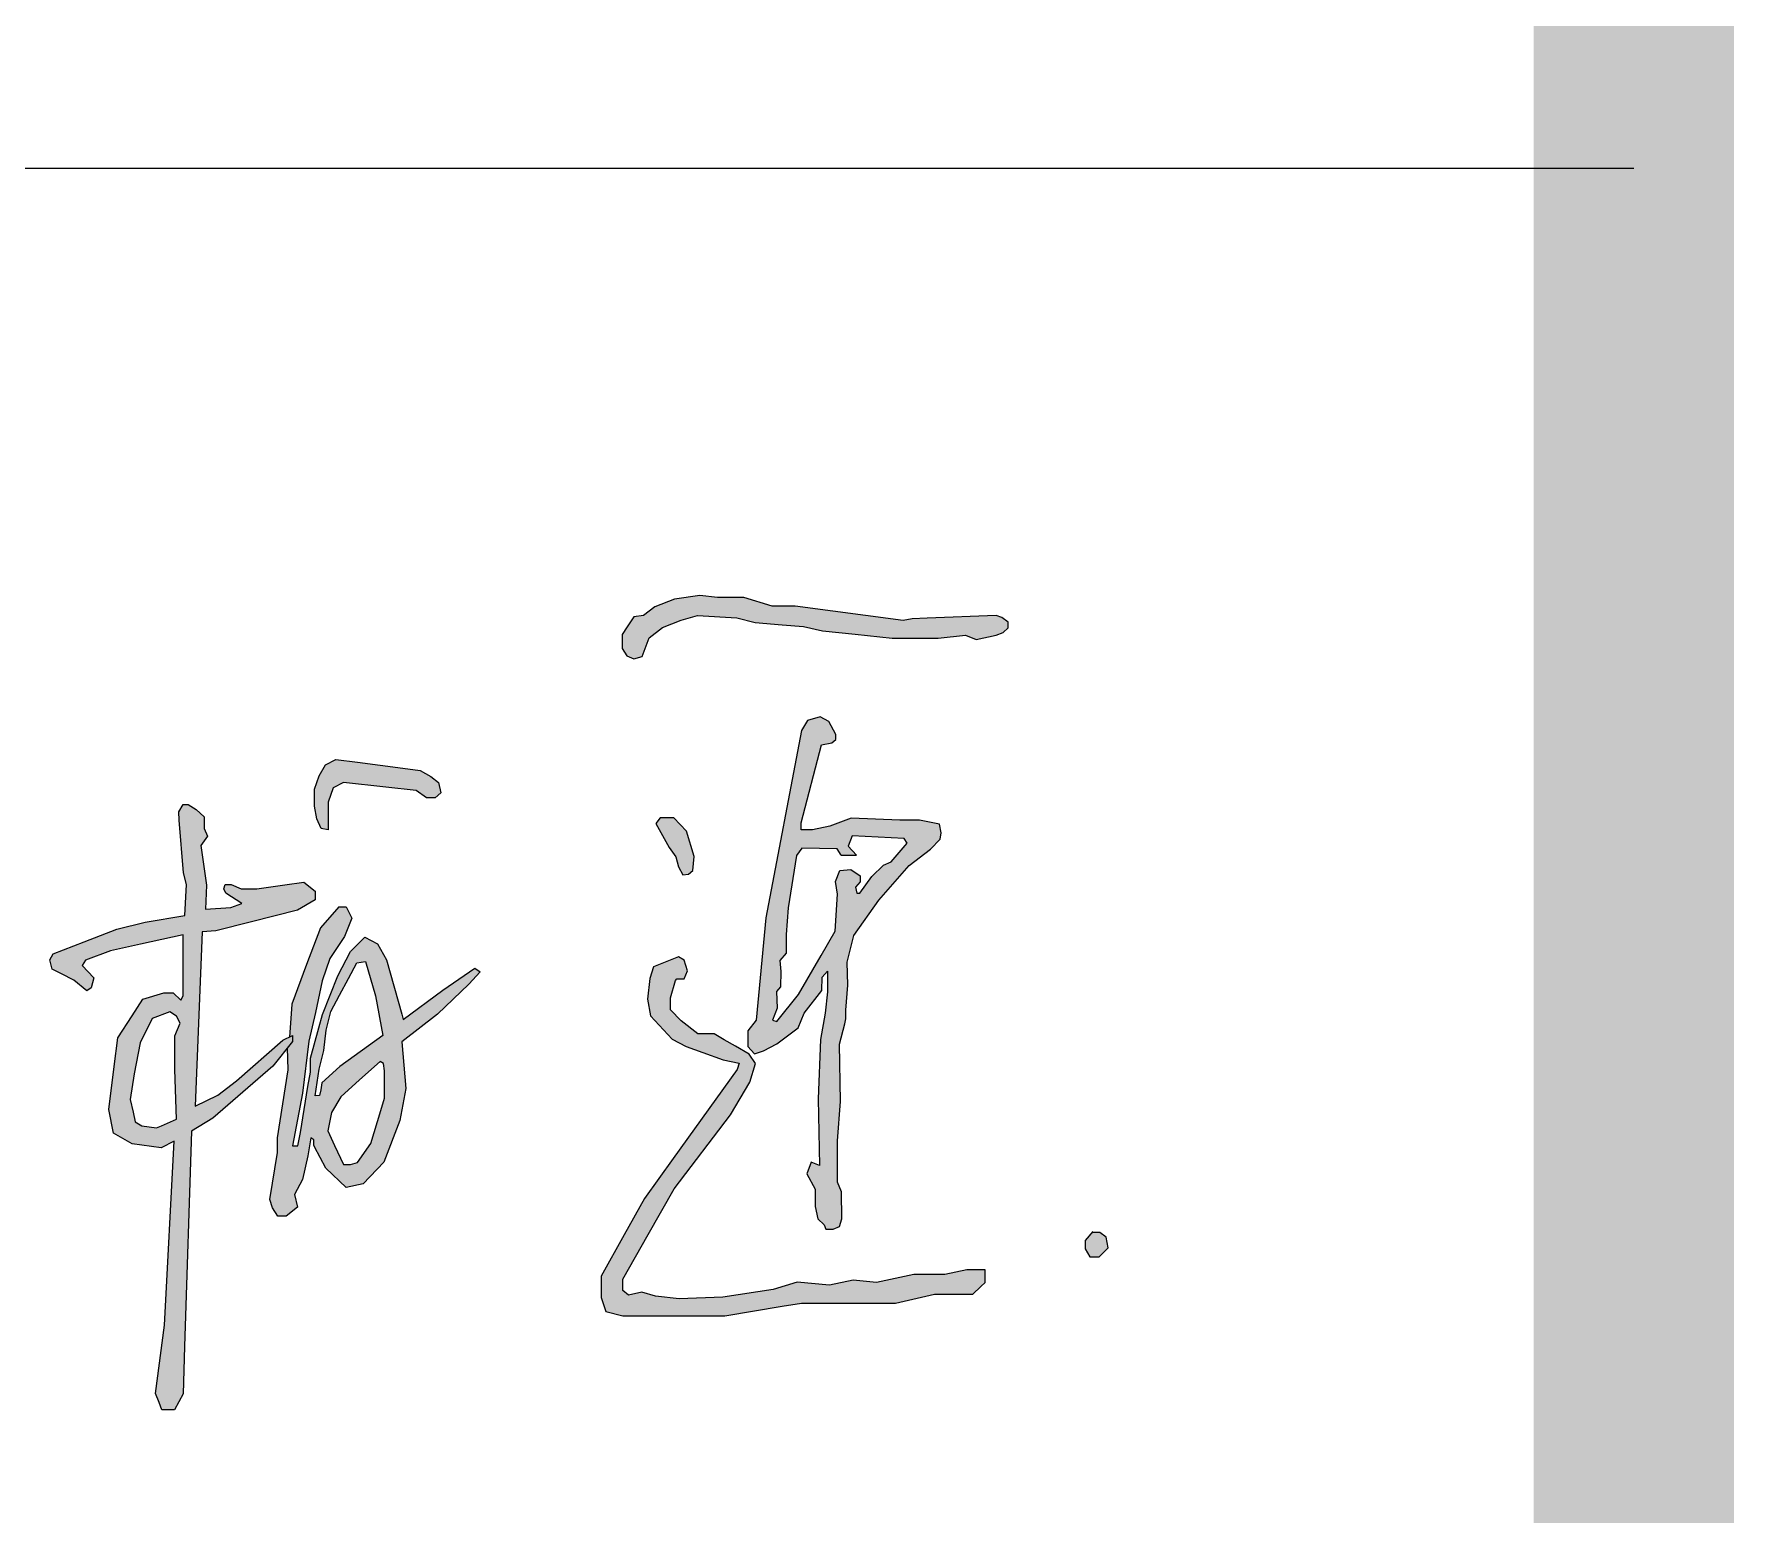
# Model space of a CAD drawing. Extents: x 33088 to 140010, y 13737 to 369010.
# Drawn here: x 119697 to 120968, y 170976 to 172083 of the extents above; entities that cross this region are included whole.
import ezdxf

# ---------------------------------------------------------------- set-up
doc = ezdxf.new("R2010")
doc.units = 0
doc.header["$LTSCALE"] = 1000
doc.header["$MEASUREMENT"] = 0
doc.layers.get('0').update_dxf_attribs({"linetype": 'CONTINUOUS'})
doc.layers.add('PUB_TITLE', color=4, linetype='CONTINUOUS')

msp = doc.modelspace()

# ---------------------------------------------------------------- hatches: boundary and pattern name
h = msp.add_hatch(color=256)
h.paths.add_polyline_path([(119821.5, 171476.3), (119826.5, 171483.4), (119824, 171489.2), (119824, 171497.9), (119818, 171503.2), (119812.1, 171507.1), (119808.2, 171507.1), (119805, 171501.5), (119805.4, 171495.4), (119808.5, 171455.8), (119810.7, 171447.2), (119809.5, 171424), (119779.8, 171419), (119758.6, 171413.7), (119734.3, 171404.2), (119711.2, 171395.3), (119708.6, 171390.8), (119710.4, 171383.9), (119717.3, 171380.3), (119726.5, 171375.6), (119736.2, 171367.6), (119739.6, 171369.9), (119741.5, 171377.3), (119732.7, 171386.5), (119735.3, 171390.7), (119754, 171397.7), (119776.4, 171402.6), (119808.3, 171409.6), (119808.3, 171363.8), (119806.7, 171360.8), (119800.8, 171366.2), (119793.8, 171366.2), (119778.2, 171361.4), (119770.2, 171349), (119759.5, 171332.4), (119756.8, 171311.1), (119752.6, 171278.8), (119756.2, 171261.2), (119770.2, 171253.1), (119791.8, 171250.3), (119801.5, 171255.1), (119794.3, 171117.5), (119787.7, 171066.4), (119790.3, 171059.7), (119792.4, 171054.2), (119801.8, 171054.2), (119808.2, 171066.3), (119809.3, 171101.6), (119814.6, 171262.7), (119830.5, 171272.5), (119875.3, 171311.2), (119890.2, 171329.8), (119890.2, 171334.2), (119882.8, 171330.7), (119848.2, 171300.4), (119834.3, 171289.6), (119817.3, 171281.4), (119822.5, 171411.7), (119832.7, 171412.5), (119859.5, 171419.3), (119893.8, 171428), (119907.1, 171435.8), (119907.1, 171442.2), (119898.5, 171449), (119884.4, 171447), (119863.4, 171444), (119851.7, 171444), (119844.3, 171447.1), (119839.7, 171447.1), (119838.8, 171444), (119840.3, 171440.7), (119852.3, 171433), (119844, 171430), (119825.1, 171428.8), (119825.8, 171446.6)])
h.paths.add_polyline_path([(119798.3, 171352), (119803.4, 171348.6), (119806.1, 171343.5), (119802.1, 171334.1), (119802.1, 171308.8), (119803.4, 171271.7), (119792.1, 171266.7), (119788.4, 171265.1), (119777.5, 171266.7), (119772.3, 171269.6), (119770.8, 171276.8), (119768.8, 171286.5), (119771.7, 171305.7), (119776.1, 171328.7), (119785.1, 171347)], flags=16)
h.paths.add_polyline_path([(119993.6, 171527.9), (119985.6, 171532.5), (119972.7, 171534.2), (119938.8, 171538.6), (119922.6, 171540.7), (119914.9, 171536.7), (119910, 171528.6), (119906.6, 171518.6), (119906.6, 171505.7), (119908.4, 171496.2), (119911.6, 171489), (119916.9, 171488.1), (119916.9, 171499.2), (119916.9, 171508.7), (119920.6, 171519.6), (119928.2, 171523.4), (119959.9, 171520), (119982.5, 171517.5), (119990.3, 171512.1), (119996.7, 171512.1), (120001, 171515.7), (119999.2, 171523.4)])
h.paths.add_polyline_path([(119912.3, 171375.2), (119918, 171391.9), (119929.1, 171408.4), (119934.5, 171422), (119930.3, 171430.5), (119924.8, 171430.5), (119911.1, 171414.8), (119900.7, 171387.4), (119889.5, 171357.7), (119887.9, 171333.1), (119890.2, 171334.2), (119890.2, 171329.8), (119886.4, 171325.1), (119886.8, 171308.6), (119878.9, 171257.7), (119878.9, 171246.8), (119873.2, 171211.5), (119875.1, 171205.4), (119879.1, 171199.2), (119885.4, 171199.2), (119893.8, 171205.8), (119891.6, 171215.4), (119897.6, 171226.6), (119901.6, 171244.3), (119903.9, 171257.6), (119906, 171256.2), (119906, 171252.3), (119906.6, 171251), (119915.1, 171234.9), (119930.2, 171220.5), (119942.9, 171223.4), (119958.5, 171239.5), (119970.3, 171270.7), (119974.9, 171294.5), (119972, 171329.4), (119998.6, 171350.3), (120021.9, 171372.6), (120030.6, 171381.9), (120026.5, 171384.6), (120002.5, 171368.2), (119972.9, 171346.1), (119971.8, 171350.2), (119960.5, 171390.9), (119953.8, 171402.7), (119944.1, 171407.8), (119933.5, 171397.1), (119924.1, 171378.9), (119912.5, 171349.9), (119909.8, 171340.1), (119903.5, 171317.2), (119903.5, 171306.9), (119901.6, 171296.2), (119896.1, 171261.7), (119894, 171251.7), (119890.2, 171251.7), (119897.5, 171291.2), (119902.4, 171329.9), (119907.2, 171351.5)])
h.paths.add_polyline_path([(119925.3, 171364.5), (119932, 171377), (119938.2, 171388.7), (119944.8, 171389.5), (119952.1, 171363.9), (119957.7, 171334.2), (119925.6, 171311.1), (119912.1, 171298.9), (119911.2, 171293.7), (119910.4, 171289.3), (119907.1, 171289), (119910.1, 171309.1), (119913.5, 171323.1), (119915.4, 171338.3), (119918.7, 171352.2)], flags=16)
h.paths.add_polyline_path([(119955.7, 171314.9), (119958.1, 171313.3), (119958.9, 171307.7), (119958.9, 171287.4), (119956.1, 171278.2), (119948.7, 171253.5), (119938.7, 171239.2), (119933.5, 171237.7), (119928.2, 171237.7), (119921.6, 171252), (119916.5, 171263), (119919.2, 171276.7), (119926.2, 171288.3), (119940.3, 171301)], flags=16)
h.paths.add_polyline_path([(120193, 171648.3), (120222.5, 171646.7), (120236.3, 171643.2), (120256.5, 171641.5), (120272.3, 171640.2), (120286.6, 171636.9), (120311, 171634.4), (120338.7, 171631.5), (120373.1, 171631.5), (120393.4, 171633.7), (120401.5, 171630.5), (120416.4, 171633.7), (120421.6, 171635.6), (120425.5, 171639.2), (120425.5, 171643.5), (120420.7, 171646.9), (120416.5, 171648.4), (120364.9, 171646.4), (120353.6, 171645.9), (120346.9, 171644.7), (120266, 171655.5), (120249, 171655.5), (120227.7, 171661.9), (120208, 171661.9), (120194.7, 171663.4), (120175.8, 171660.6), (120161.2, 171655), (120152.7, 171648.3), (120145.3, 171647.4), (120140.5, 171640), (120136.6, 171634.2), (120136.6, 171623.7), (120140.1, 171618.3), (120145.3, 171616), (120151.7, 171617.7), (120156.9, 171631.7), (120166.8, 171639.5), (120180.8, 171644.8)])
h.paths.add_polyline_path([(120184.8, 171487.2), (120175.3, 171497.1), (120165, 171497.1), (120162, 171492.9), (120171.9, 171474.8), (120176.9, 171468), (120178.9, 171460.3), (120182.2, 171454.5), (120186.3, 171454.9), (120189.5, 171457.7), (120190.6, 171468.1)])
h.paths.add_polyline_path([(120285.9, 171551.7), (120293.5, 171553.1), (120296.4, 171555.7), (120296.6, 171559.3), (120291.3, 171569), (120284.7, 171572.5), (120275.4, 171569.9), (120270.9, 171562.5), (120244.2, 171422.2), (120236.9, 171345.8), (120230.8, 171337.7), (120230.8, 171325.9), (120235.6, 171320.5), (120242.5, 171322.7), (120252.3, 171328.1), (120268.3, 171340), (120272.9, 171351), (120286, 171367.9), (120286.3, 171377.8), (120290.4, 171382.4), (120290.4, 171366.9), (120288.6, 171350.9), (120285, 171331.3), (120283.2, 171287), (120284.3, 171236.9), (120278.1, 171239.6), (120274.9, 171230.9), (120281.1, 171219.3), (120281.1, 171206.4), (120283, 171197), (120287.8, 171192.6), (120289, 171189.3), (120294.5, 171189.3), (120299.2, 171191.4), (120301, 171197.2), (120300.7, 171217.4), (120297.7, 171224.5), (120297.7, 171255.5), (120300.1, 171284.9), (120299.2, 171327.8), (120303.2, 171343.1), (120304.1, 171346.7), (120304.1, 171353.2), (120305.5, 171372), (120305, 171389.2), (120309.9, 171409.1), (120328.6, 171435.4), (120351.3, 171461.5), (120367.4, 171473.7), (120374.5, 171481), (120375.4, 171485.9), (120374.1, 171492.3), (120359.1, 171495.3), (120344.3, 171495.3), (120307.9, 171496.7), (120292.1, 171490.8), (120279.1, 171488.2), (120270.7, 171488.2), (120270.7, 171493.4)])
h.paths.add_polyline_path([(120271.1, 171474.3), (120297.6, 171473.9), (120300.4, 171469.1), (120303.4, 171469.1), (120311.9, 171469.1), (120305.8, 171475.8), (120308.7, 171483.5), (120347.7, 171481.5), (120350, 171478), (120337.8, 171464.1), (120332.2, 171461.6), (120323.5, 171453.1), (120314.4, 171440.6), (120312.2, 171440.6), (120311.3, 171445.3), (120314.7, 171449.3), (120314.7, 171453.8), (120307.8, 171458.5), (120299.5, 171457.7), (120296.3, 171449.4), (120297.7, 171440), (120295.9, 171412.2), (120285.5, 171394), (120268.6, 171364.8), (120252.3, 171344.8), (120249.1, 171345.7), (120252.7, 171354.7), (120252.2, 171367.1), (120255.2, 171370.7), (120255.5, 171382), (120254.6, 171390.4), (120259.3, 171395.9), (120259.3, 171409.7), (120260.8, 171429.7), (120267.2, 171468.8)], flags=16)
h.paths.add_polyline_path([(120180.9, 171345.1), (120172.8, 171353.4), (120172.8, 171362.5), (120176.5, 171375.3), (120177.7, 171376.7), (120183.1, 171376.7), (120185.5, 171382.7), (120183, 171390.7), (120178.9, 171393.2), (120160.2, 171385.7), (120157.4, 171377), (120155.7, 171361.5), (120157.8, 171348.9), (120174.2, 171331.6), (120184.6, 171326), (120197, 171321.5), (120212.3, 171316.1), (120224.1, 171313.6), (120222.8, 171308.7), (120174.9, 171242.2), (120153.3, 171212.3), (120138.1, 171185.1), (120120.9, 171154.2), (120120.9, 171138.4), (120124.4, 171127.8), (120137.3, 171124.6), (120159.8, 171124.6), (120188.3, 171124.6), (120213.4, 171124.6), (120256.5, 171131.8), (120270.9, 171134.1), (120301.2, 171134.1), (120341.1, 171134.1), (120370.2, 171140.7), (120399, 171140.7), (120405, 171146.5), (120408.2, 171149.5), (120408.2, 171158.9), (120394.5, 171158.9), (120378.1, 171155.5), (120354.9, 171155.5), (120326.9, 171149.4), (120309.5, 171151.2), (120291.8, 171147.6), (120267.5, 171149.7), (120249.6, 171144.2), (120211.9, 171138.6), (120179.4, 171137.4), (120161.7, 171139.4), (120151.5, 171142.2), (120141.4, 171140), (120137.1, 171143.5), (120137.1, 171152.1), (120156.1, 171185.3), (120175.6, 171219.6), (120217.7, 171274.8), (120232.1, 171299.3), (120236.4, 171313.2), (120231.8, 171320.4), (120221.4, 171326.3), (120213.1, 171331.1), (120205.4, 171335.5), (120193.3, 171335.5)])
h.paths.add_polyline_path([(120498.8, 171183.3), (120494, 171187), (120488.2, 171187), (120482.9, 171180.9), (120482.9, 171174.7), (120486.4, 171168.7), (120493.4, 171168.7), (120500.2, 171175.4)])
h = msp.add_hatch(color=250)
h.paths.add_polyline_path([(120266, 171655.5), (120249, 171655.5), (120227.7, 171661.9), (120208, 171661.9), (120194.7, 171663.4), (120175.8, 171660.6), (120161.2, 171655), (120152.7, 171648.3), (120145.3, 171647.4), (120140.5, 171640), (120136.6, 171634.2), (120136.6, 171623.7), (120140.1, 171618.3), (120145.3, 171616), (120151.7, 171617.7), (120156.9, 171631.7), (120166.8, 171639.5), (120180.8, 171644.8), (120193, 171648.3), (120222.5, 171646.7), (120236.3, 171643.2), (120256.5, 171641.5), (120272.3, 171640.2), (120286.6, 171636.9), (120311, 171634.4), (120338.7, 171631.5), (120373.1, 171631.5), (120393.4, 171633.7), (120401.5, 171630.5), (120416.4, 171633.7), (120421.6, 171635.6), (120425.5, 171639.2), (120425.5, 171643.5), (120420.7, 171646.9), (120416.5, 171648.4), (120364.9, 171646.4), (120353.6, 171645.9), (120346.9, 171644.7)])
h.paths.add_polyline_path([(120293.5, 171553.1), (120296.4, 171555.7), (120296.6, 171559.3), (120291.3, 171569), (120284.7, 171572.5), (120275.4, 171569.9), (120270.9, 171562.5), (120244.2, 171422.2), (120236.9, 171345.8), (120230.8, 171337.7), (120230.8, 171325.9), (120235.6, 171320.5), (120242.5, 171322.7), (120252.3, 171328.1), (120268.3, 171340), (120272.9, 171351), (120286, 171367.9), (120286.3, 171377.8), (120290.4, 171382.4), (120290.4, 171366.9), (120288.6, 171350.9), (120285, 171331.3), (120283.2, 171287), (120284.3, 171236.9), (120278.1, 171239.6), (120274.9, 171230.9), (120281.1, 171219.3), (120281.1, 171206.4), (120283, 171197), (120287.8, 171192.6), (120289, 171189.3), (120294.5, 171189.3), (120299.2, 171191.4), (120301, 171197.2), (120300.7, 171217.4), (120297.7, 171224.5), (120297.7, 171255.5), (120300.1, 171284.9), (120299.2, 171327.8), (120303.2, 171343.1), (120304.1, 171346.7), (120304.1, 171353.2), (120305.5, 171372), (120305, 171389.2), (120309.9, 171409.1), (120328.6, 171435.4), (120351.3, 171461.5), (120367.4, 171473.7), (120374.5, 171481), (120375.4, 171485.9), (120374.1, 171492.3), (120359.1, 171495.3), (120344.3, 171495.3), (120307.9, 171496.7), (120292.1, 171490.8), (120279.1, 171488.2), (120270.7, 171488.2), (120270.7, 171493.4), (120285.9, 171551.7)])
h.paths.add_polyline_path([(120308.7, 171483.5), (120347.7, 171481.5), (120350, 171478), (120337.8, 171464.1), (120332.2, 171461.6), (120323.5, 171453.1), (120314.4, 171440.6), (120312.2, 171440.6), (120311.3, 171445.3), (120314.7, 171449.3), (120314.7, 171453.8), (120307.8, 171458.5), (120299.5, 171457.7), (120296.3, 171449.4), (120297.7, 171440), (120295.9, 171412.2), (120285.5, 171394), (120268.6, 171364.8), (120252.3, 171344.8), (120249.1, 171345.7), (120252.7, 171354.7), (120252.2, 171367.1), (120255.2, 171370.7), (120255.5, 171382), (120254.6, 171390.4), (120259.3, 171395.9), (120259.3, 171409.7), (120260.8, 171429.7), (120267.2, 171468.8), (120271.1, 171474.3), (120297.6, 171473.9), (120300.4, 171469.1), (120303.4, 171469.1), (120311.9, 171469.1), (120305.8, 171475.8)], flags=16)
h.paths.add_polyline_path([(120176.5, 171375.3), (120177.7, 171376.7), (120183.1, 171376.7), (120185.5, 171382.7), (120183, 171390.7), (120178.9, 171393.2), (120160.2, 171385.7), (120157.4, 171377), (120155.7, 171361.5), (120157.8, 171348.9), (120174.2, 171331.6), (120184.6, 171326), (120197, 171321.5), (120212.3, 171316.1), (120224.1, 171313.6), (120222.8, 171308.7), (120174.9, 171242.2), (120153.3, 171212.3), (120138.1, 171185.1), (120120.9, 171154.2), (120120.9, 171138.4), (120124.4, 171127.8), (120137.3, 171124.6), (120159.8, 171124.6), (120188.3, 171124.6), (120213.4, 171124.6), (120256.5, 171131.8), (120270.9, 171134.1), (120301.2, 171134.1), (120341.1, 171134.1), (120370.2, 171140.7), (120399, 171140.7), (120405, 171146.5), (120408.2, 171149.5), (120408.2, 171158.9), (120394.5, 171158.9), (120378.1, 171155.5), (120354.9, 171155.5), (120326.9, 171149.4), (120309.5, 171151.2), (120291.8, 171147.6), (120267.5, 171149.7), (120249.6, 171144.2), (120211.9, 171138.6), (120179.4, 171137.4), (120161.7, 171139.4), (120151.5, 171142.2), (120141.4, 171140), (120137.1, 171143.5), (120137.1, 171152.1), (120156.1, 171185.3), (120175.6, 171219.6), (120217.7, 171274.8), (120232.1, 171299.3), (120236.4, 171313.2), (120231.8, 171320.4), (120221.4, 171326.3), (120213.1, 171331.1), (120205.4, 171335.5), (120193.3, 171335.5), (120180.9, 171345.1), (120172.8, 171353.4), (120172.8, 171362.5)])
h.paths.add_polyline_path([(120184.8, 171487.2), (120175.3, 171497.1), (120165, 171497.1), (120162, 171492.9), (120171.9, 171474.8), (120176.9, 171468), (120178.9, 171460.3), (120182.2, 171454.5), (120186.3, 171454.9), (120189.5, 171457.7), (120190.6, 171468.1)])
h = msp.add_hatch(color=256)
h.paths.add_polyline_path([(120180.8, 171644.8), (120193, 171648.3), (120222.5, 171646.7), (120236.3, 171643.2), (120256.5, 171641.5), (120272.3, 171640.2), (120286.6, 171636.9), (120311, 171634.4), (120338.7, 171631.5), (120373.1, 171631.5), (120393.4, 171633.7), (120401.5, 171630.5), (120416.4, 171633.7), (120421.6, 171635.6), (120425.5, 171639.2), (120425.5, 171643.5), (120420.7, 171646.9), (120416.5, 171648.4), (120364.9, 171646.4), (120353.6, 171645.9), (120346.9, 171644.7), (120266, 171655.5), (120249, 171655.5), (120227.7, 171661.9), (120208, 171661.9), (120194.7, 171663.4), (120175.8, 171660.6), (120161.2, 171655), (120152.7, 171648.3), (120145.3, 171647.4), (120140.5, 171640), (120136.6, 171634.2), (120136.6, 171623.7), (120140.1, 171618.3), (120145.3, 171616), (120151.7, 171617.7), (120156.9, 171631.7), (120166.8, 171639.5)])
h.paths.add_polyline_path([(120184.8, 171487.2), (120175.3, 171497.1), (120165, 171497.1), (120162, 171492.9), (120171.9, 171474.8), (120176.9, 171468), (120178.9, 171460.3), (120182.2, 171454.5), (120186.3, 171454.9), (120189.5, 171457.7), (120190.6, 171468.1)])
h.paths.add_polyline_path([(120285.9, 171551.7), (120293.5, 171553.1), (120296.4, 171555.7), (120296.6, 171559.3), (120291.3, 171569), (120284.7, 171572.5), (120275.4, 171569.9), (120270.9, 171562.5), (120244.2, 171422.2), (120236.9, 171345.8), (120230.8, 171337.7), (120230.8, 171325.9), (120235.6, 171320.5), (120242.5, 171322.7), (120252.3, 171328.1), (120268.3, 171340), (120272.9, 171351), (120286, 171367.9), (120286.3, 171377.8), (120290.4, 171382.4), (120290.4, 171366.9), (120288.6, 171350.9), (120285, 171331.3), (120283.2, 171287), (120284.3, 171236.9), (120278.1, 171239.6), (120274.9, 171230.9), (120281.1, 171219.3), (120281.1, 171206.4), (120283, 171197), (120287.8, 171192.6), (120289, 171189.3), (120294.5, 171189.3), (120299.2, 171191.4), (120301, 171197.2), (120300.7, 171217.4), (120297.7, 171224.5), (120297.7, 171255.5), (120300.1, 171284.9), (120299.2, 171327.8), (120303.2, 171343.1), (120304.1, 171346.7), (120304.1, 171353.2), (120305.5, 171372), (120305, 171389.2), (120309.9, 171409.1), (120328.6, 171435.4), (120351.3, 171461.5), (120367.4, 171473.7), (120374.5, 171481), (120375.4, 171485.9), (120374.1, 171492.3), (120359.1, 171495.3), (120344.3, 171495.3), (120307.9, 171496.7), (120292.1, 171490.8), (120279.1, 171488.2), (120270.7, 171488.2), (120270.7, 171493.4)])
h.paths.add_polyline_path([(120271.1, 171474.3), (120297.6, 171473.9), (120300.4, 171469.1), (120303.4, 171469.1), (120311.9, 171469.1), (120305.8, 171475.8), (120308.7, 171483.5), (120347.7, 171481.5), (120350, 171478), (120337.8, 171464.1), (120332.2, 171461.6), (120323.5, 171453.1), (120314.4, 171440.6), (120312.2, 171440.6), (120311.3, 171445.3), (120314.7, 171449.3), (120314.7, 171453.8), (120307.8, 171458.5), (120299.5, 171457.7), (120296.3, 171449.4), (120297.7, 171440), (120295.9, 171412.2), (120285.5, 171394), (120268.6, 171364.8), (120252.3, 171344.8), (120249.1, 171345.7), (120252.7, 171354.7), (120252.2, 171367.1), (120255.2, 171370.7), (120255.5, 171382), (120254.6, 171390.4), (120259.3, 171395.9), (120259.3, 171409.7), (120260.8, 171429.7), (120267.2, 171468.8)], flags=16)
h.paths.add_polyline_path([(120172.8, 171362.5), (120176.5, 171375.3), (120177.7, 171376.7), (120183.1, 171376.7), (120185.5, 171382.7), (120183, 171390.7), (120178.9, 171393.2), (120160.2, 171385.7), (120157.4, 171377), (120155.7, 171361.5), (120157.8, 171348.9), (120174.2, 171331.6), (120184.6, 171326), (120197, 171321.5), (120212.3, 171316.1), (120224.1, 171313.6), (120222.8, 171308.7), (120174.9, 171242.2), (120153.3, 171212.3), (120138.1, 171185.1), (120120.9, 171154.2), (120120.9, 171138.4), (120124.4, 171127.8), (120137.3, 171124.6), (120159.8, 171124.6), (120188.3, 171124.6), (120213.4, 171124.6), (120256.5, 171131.8), (120270.9, 171134.1), (120301.2, 171134.1), (120341.1, 171134.1), (120370.2, 171140.7), (120399, 171140.7), (120405, 171146.5), (120408.2, 171149.5), (120408.2, 171158.9), (120394.5, 171158.9), (120378.1, 171155.5), (120354.9, 171155.5), (120326.9, 171149.4), (120309.5, 171151.2), (120291.8, 171147.6), (120267.5, 171149.7), (120249.6, 171144.2), (120211.9, 171138.6), (120179.4, 171137.4), (120161.7, 171139.4), (120151.5, 171142.2), (120141.4, 171140), (120137.1, 171143.5), (120137.1, 171152.1), (120156.1, 171185.3), (120175.6, 171219.6), (120217.7, 171274.8), (120232.1, 171299.3), (120236.4, 171313.2), (120231.8, 171320.4), (120221.4, 171326.3), (120213.1, 171331.1), (120205.4, 171335.5), (120193.3, 171335.5), (120180.9, 171345.1), (120172.8, 171353.4)])
h = msp.add_hatch(color=256)
h.paths.add_polyline_path([(119906.6, 171505.7), (119908.4, 171496.2), (119911.6, 171489), (119916.9, 171488.1), (119916.9, 171499.2), (119916.9, 171508.7), (119920.6, 171519.6), (119928.2, 171523.4), (119959.9, 171520), (119982.5, 171517.5), (119990.3, 171512.1), (119996.7, 171512.1), (120001, 171515.7), (119999.2, 171523.4), (119993.6, 171527.9), (119985.6, 171532.5), (119972.7, 171534.2), (119938.8, 171538.6), (119922.6, 171540.7), (119914.9, 171536.7), (119910, 171528.6), (119906.6, 171518.6)])
h.paths.add_polyline_path([(119878.9, 171246.8), (119873.2, 171211.5), (119875.1, 171205.4), (119879.1, 171199.2), (119885.4, 171199.2), (119893.8, 171205.8), (119891.6, 171215.4), (119897.6, 171226.6), (119901.6, 171244.3), (119903.9, 171257.6), (119906, 171256.2), (119906, 171252.3), (119906.6, 171251), (119915.1, 171234.9), (119930.2, 171220.5), (119942.9, 171223.4), (119958.5, 171239.5), (119970.3, 171270.7), (119974.9, 171294.5), (119972, 171329.4), (119998.6, 171350.3), (120021.9, 171372.6), (120030.6, 171381.9), (120026.5, 171384.6), (120002.5, 171368.2), (119972.9, 171346.1), (119971.8, 171350.2), (119960.5, 171390.9), (119953.8, 171402.7), (119944.1, 171407.8), (119933.5, 171397.1), (119924.1, 171378.9), (119912.5, 171349.9), (119909.8, 171340.1), (119903.5, 171317.2), (119903.5, 171306.9), (119901.6, 171296.2), (119896.1, 171261.7), (119894, 171251.7), (119890.2, 171251.7), (119897.5, 171291.2), (119902.4, 171329.9), (119907.2, 171351.5), (119912.3, 171375.2), (119918, 171391.9), (119929.1, 171408.4), (119934.5, 171422), (119930.3, 171430.5), (119924.8, 171430.5), (119911.1, 171414.8), (119900.7, 171387.4), (119889.5, 171357.7), (119887.9, 171333.1), (119890.2, 171334.2), (119890.2, 171329.8), (119886.4, 171325.1), (119886.8, 171308.6), (119878.9, 171257.7)])
h.paths.add_polyline_path([(119907.1, 171289), (119910.1, 171309.1), (119913.5, 171323.1), (119915.4, 171338.3), (119918.7, 171352.2), (119925.3, 171364.5), (119932, 171377), (119938.2, 171388.7), (119944.8, 171389.5), (119952.1, 171363.9), (119957.7, 171334.2), (119925.6, 171311.1), (119912.1, 171298.9), (119911.2, 171293.7), (119910.4, 171289.3)], flags=16)
h.paths.add_polyline_path([(119916.5, 171263), (119919.2, 171276.7), (119926.2, 171288.3), (119940.3, 171301), (119957.7, 171316.7), (119958.9, 171307.7), (119958.9, 171287.4), (119956.1, 171278.2), (119948.7, 171253.5), (119937.7, 171237.7), (119928.2, 171237.7), (119921.6, 171252)], flags=16)
for color, points in [(250, [(119993.6, 171527.9), (119985.6, 171532.5), (119972.7, 171534.2), (119938.8, 171538.6), (119922.6, 171540.7), (119914.9, 171536.7), (119910, 171528.6), (119906.6, 171518.6), (119906.6, 171505.7), (119908.4, 171496.2), (119911.6, 171489), (119916.9, 171488.1), (119916.9, 171499.2), (119916.9, 171508.7), (119920.6, 171519.6), (119928.2, 171523.4), (119959.9, 171520), (119982.5, 171517.5), (119990.3, 171512.1), (119996.7, 171512.1), (120001, 171515.7), (119999.2, 171523.4)]), (256, [(119906.6, 171505.7), (119908.4, 171496.2), (119911.6, 171489), (119916.9, 171488.1), (119916.9, 171499.2), (119916.9, 171508.7), (119920.6, 171519.6), (119928.2, 171523.4), (119959.9, 171520), (119982.5, 171517.5), (119990.3, 171512.1), (119996.7, 171512.1), (120001, 171515.7), (119999.2, 171523.4), (119993.6, 171527.9), (119985.6, 171532.5), (119972.7, 171534.2), (119938.8, 171538.6), (119922.6, 171540.7), (119914.9, 171536.7), (119910, 171528.6), (119906.6, 171518.6)]), (250, [(120498.8, 171183.3), (120494, 171187), (120488.2, 171187), (120482.9, 171180.9), (120482.9, 171174.7), (120486.4, 171168.7), (120493.4, 171168.7), (120500.2, 171175.4)]), (256, [(120494, 171187), (120488.2, 171187), (120482.9, 171180.9), (120482.9, 171174.7), (120486.4, 171168.7), (120493.4, 171168.7), (120500.2, 171175.4), (120498.8, 171183.3)])]:
    msp.add_hatch(color=color).paths.add_polyline_path(points)
h = msp.add_hatch(color=250)
h.paths.add_polyline_path([(119821.5, 171476.3), (119826.5, 171483.4), (119824, 171489.2), (119824, 171497.9), (119818, 171503.2), (119812.1, 171507.1), (119808.2, 171507.1), (119805, 171501.5), (119805.4, 171495.4), (119808.5, 171455.8), (119810.7, 171447.2), (119809.5, 171424), (119779.8, 171419), (119758.6, 171413.7), (119734.3, 171404.2), (119711.2, 171395.3), (119708.6, 171390.8), (119710.4, 171383.9), (119717.3, 171380.3), (119726.5, 171375.6), (119736.2, 171367.6), (119739.6, 171369.9), (119741.5, 171377.3), (119732.7, 171386.5), (119735.3, 171390.7), (119754, 171397.7), (119776.4, 171402.6), (119808.3, 171409.6), (119808.3, 171363.8), (119806.7, 171360.8), (119800.8, 171366.2), (119793.8, 171366.2), (119778.2, 171361.4), (119770.2, 171349), (119759.5, 171332.4), (119756.8, 171311.1), (119752.6, 171278.8), (119756.2, 171261.2), (119770.2, 171253.1), (119791.8, 171250.3), (119801.5, 171255.1), (119794.3, 171117.5), (119787.7, 171066.4), (119790.3, 171059.7), (119792.4, 171054.2), (119801.8, 171054.2), (119808.2, 171066.3), (119809.3, 171101.6), (119814.6, 171262.7), (119830.5, 171272.5), (119875.3, 171311.2), (119890.2, 171329.8), (119890.2, 171334.2), (119882.8, 171330.7), (119848.2, 171300.4), (119834.3, 171289.6), (119817.3, 171281.4), (119822.5, 171411.7), (119832.7, 171412.5), (119859.5, 171419.3), (119893.8, 171428), (119907.1, 171435.8), (119907.1, 171442.2), (119898.5, 171449), (119884.4, 171447), (119863.4, 171444), (119851.7, 171444), (119844.3, 171447.1), (119839.7, 171447.1), (119838.8, 171444), (119840.3, 171440.7), (119852.3, 171433), (119844, 171430), (119825.1, 171428.8), (119825.8, 171446.6)])
h.paths.add_polyline_path([(119798.3, 171352), (119803.4, 171348.6), (119806.1, 171343.5), (119802.1, 171334.1), (119802.1, 171308.8), (119803.4, 171271.7), (119792.1, 171266.7), (119788.4, 171265.1), (119777.5, 171266.7), (119772.3, 171269.6), (119770.8, 171276.8), (119768.8, 171286.5), (119771.7, 171305.7), (119776.1, 171328.7), (119785.1, 171347)], flags=16)
h = msp.add_hatch(color=250)
h.paths.add_polyline_path([(119912.3, 171375.2), (119918, 171391.9), (119929.1, 171408.4), (119934.5, 171422), (119930.3, 171430.5), (119924.8, 171430.5), (119911.1, 171414.8), (119900.7, 171387.4), (119889.5, 171357.7), (119887.9, 171333.1), (119890.2, 171334.2), (119890.2, 171329.8), (119886.4, 171325.1), (119886.8, 171308.6), (119878.9, 171257.7), (119878.9, 171246.8), (119873.2, 171211.5), (119875.1, 171205.4), (119879.1, 171199.2), (119885.4, 171199.2), (119893.8, 171205.8), (119891.6, 171215.4), (119897.6, 171226.6), (119901.6, 171244.3), (119903.9, 171257.6), (119906, 171256.2), (119906, 171252.3), (119906.6, 171251), (119915.1, 171234.9), (119930.2, 171220.5), (119942.9, 171223.4), (119958.5, 171239.5), (119970.3, 171270.7), (119974.9, 171294.5), (119972, 171329.4), (119998.6, 171350.3), (120021.9, 171372.6), (120030.6, 171381.9), (120026.5, 171384.6), (120002.5, 171368.2), (119972.9, 171346.1), (119971.8, 171350.2), (119960.5, 171390.9), (119953.8, 171402.7), (119944.1, 171407.8), (119933.5, 171397.1), (119924.1, 171378.9), (119912.5, 171349.9), (119909.8, 171340.1), (119903.5, 171317.2), (119903.5, 171306.9), (119901.6, 171296.2), (119896.1, 171261.7), (119894, 171251.7), (119890.2, 171251.7), (119897.5, 171291.2), (119902.4, 171329.9), (119907.2, 171351.5)])
h.paths.add_polyline_path([(119925.3, 171364.5), (119932, 171377), (119938.2, 171388.7), (119944.8, 171389.5), (119952.1, 171363.9), (119957.7, 171334.2), (119925.6, 171311.1), (119912.1, 171298.9), (119911.2, 171293.7), (119910.4, 171289.3), (119907.1, 171289), (119910.1, 171309.1), (119913.5, 171323.1), (119915.4, 171338.3), (119918.7, 171352.2)], flags=16)
h.paths.add_polyline_path([(119955.7, 171314.9), (119958.1, 171313.3), (119958.9, 171307.7), (119958.9, 171287.4), (119956.1, 171278.2), (119948.7, 171253.5), (119938.7, 171239.2), (119933.5, 171237.7), (119928.2, 171237.7), (119921.6, 171252), (119916.5, 171263), (119919.2, 171276.7), (119926.2, 171288.3), (119940.3, 171301)], flags=16)

# ---------------------------------------------------------------- linework, layer by layer
for p, q in [((120161.2, 171655), (120152.7, 171648.3)), ((120175.8, 171660.6), (120161.2, 171655)), ((120194.7, 171663.4), (120175.8, 171660.6)), ((120208, 171661.9), (120194.7, 171663.4)), ((120227.7, 171661.9), (120208, 171661.9)), ((120249, 171655.5), (120227.7, 171661.9)), ((120266, 171655.5), (120249, 171655.5)), ((120346.9, 171644.7), (120266, 171655.5)), ((120145.3, 171647.4), (120140.5, 171640)), ((120152.7, 171648.3), (120145.3, 171647.4)), ((120166.8, 171639.5), (120180.8, 171644.8)), ((120180.8, 171644.8), (120193, 171648.3)), ((120193, 171648.3), (120222.5, 171646.7)), ((120222.5, 171646.7), (120236.3, 171643.2)), ((120236.3, 171643.2), (120256.5, 171641.5)), ((120353.6, 171645.9), (120346.9, 171644.7)), ((120364.9, 171646.4), (120353.6, 171645.9)), ((120416.5, 171648.4), (120364.9, 171646.4)), ((120420.7, 171646.9), (120416.5, 171648.4)), ((120425.5, 171643.5), (120420.7, 171646.9)), ((120425.5, 171639.2), (120425.5, 171643.5)), ((120140.5, 171640), (120136.6, 171634.2)), ((120136.6, 171634.2), (120136.6, 171623.7)), ((120151.7, 171617.7), (120156.9, 171631.7)), ((120156.9, 171631.7), (120166.8, 171639.5)), ((120256.5, 171641.5), (120272.3, 171640.2)), ((120272.3, 171640.2), (120286.6, 171636.9)), ((120286.6, 171636.9), (120311, 171634.4)), ((120311, 171634.4), (120338.7, 171631.5)), ((120338.7, 171631.5), (120373.1, 171631.5)), ((120373.1, 171631.5), (120393.4, 171633.7)), ((120393.4, 171633.7), (120401.5, 171630.5)), ((120401.5, 171630.5), (120416.4, 171633.7)), ((120416.4, 171633.7), (120421.6, 171635.6)), ((120421.6, 171635.6), (120425.5, 171639.2)), ((120136.6, 171623.7), (120140.1, 171618.3)), ((120140.1, 171618.3), (120145.3, 171616)), ((120145.3, 171616), (120151.7, 171617.7)), ((120275.4, 171569.9), (120270.9, 171562.5)), ((120284.7, 171572.5), (120275.4, 171569.9)), ((120291.3, 171569), (120284.7, 171572.5)), ((120296.6, 171559.3), (120291.3, 171569)), ((120270.9, 171562.5), (120244.2, 171422.2)), ((120293.5, 171553.1), (120296.4, 171555.7)), ((120296.4, 171555.7), (120296.6, 171559.3)), ((119914.9, 171536.7), (119922.6, 171540.7)), ((119922.6, 171540.7), (119938.8, 171538.6)), ((120270.7, 171493.4), (120285.9, 171551.7)), ((120285.9, 171551.7), (120293.5, 171553.1)), ((119906.6, 171518.6), (119910, 171528.6)), ((119910, 171528.6), (119914.9, 171536.7)), ((119938.8, 171538.6), (119972.7, 171534.2)), ((119972.7, 171534.2), (119985.6, 171532.5)), ((119985.6, 171532.5), (119993.6, 171527.9)), ((119993.6, 171527.9), (119999.2, 171523.4)), ((119906.6, 171505.7), (119906.6, 171518.6)), ((119920.6, 171519.6), (119916.9, 171508.7)), ((119928.2, 171523.4), (119920.6, 171519.6)), ((119959.9, 171520), (119928.2, 171523.4)), ((119982.5, 171517.5), (119959.9, 171520)), ((119990.3, 171512.1), (119982.5, 171517.5)), ((120001, 171515.7), (119996.7, 171512.1)), ((119999.2, 171523.4), (120001, 171515.7)), ((119805, 171501.5), (119808.2, 171507.1)), ((119808.2, 171507.1), (119812.1, 171507.1)), ((119812.1, 171507.1), (119818, 171503.2)), ((119818, 171503.2), (119824, 171497.9)), ((119908.4, 171496.2), (119906.6, 171505.7)), ((119916.9, 171508.7), (119916.9, 171499.2)), ((119996.7, 171512.1), (119990.3, 171512.1)), ((119805.4, 171495.4), (119805, 171501.5)), ((119808.5, 171455.8), (119805.4, 171495.4)), ((119824, 171497.9), (119824, 171489.2)), ((119911.6, 171489), (119908.4, 171496.2)), ((119916.9, 171499.2), (119916.9, 171488.1)), ((120165, 171497.1), (120162, 171492.9)), ((120162, 171492.9), (120171.9, 171474.8)), ((120175.3, 171497.1), (120165, 171497.1)), ((120184.8, 171487.2), (120175.3, 171497.1)), ((120270.7, 171488.2), (120270.7, 171493.4)), ((120292.1, 171490.8), (120279.1, 171488.2)), ((120307.9, 171496.7), (120292.1, 171490.8)), ((120344.3, 171495.3), (120307.9, 171496.7)), ((120359.1, 171495.3), (120344.3, 171495.3)), ((120374.1, 171492.3), (120359.1, 171495.3)), ((120375.4, 171485.9), (120374.1, 171492.3)), ((119826.5, 171483.4), (119821.5, 171476.3)), ((119824, 171489.2), (119826.5, 171483.4)), ((119916.9, 171488.1), (119911.6, 171489)), ((120190.6, 171468.1), (120184.8, 171487.2)), ((120279.1, 171488.2), (120270.7, 171488.2)), ((120308.7, 171483.5), (120305.8, 171475.8)), ((120347.7, 171481.5), (120308.7, 171483.5)), ((120337.8, 171464.1), (120350, 171478)), ((120350, 171478), (120347.7, 171481.5)), ((120367.4, 171473.7), (120374.5, 171481)), ((120374.5, 171481), (120375.4, 171485.9)), ((119821.5, 171476.3), (119825.8, 171446.6)), ((120171.9, 171474.8), (120176.9, 171468)), ((120176.9, 171468), (120178.9, 171460.3)), ((120189.5, 171457.7), (120190.6, 171468.1)), ((120267.2, 171468.8), (120260.8, 171429.7)), ((120271.1, 171474.3), (120267.2, 171468.8)), ((120297.6, 171473.9), (120271.1, 171474.3)), ((120300.4, 171469.1), (120297.6, 171473.9)), ((120300.4, 171469.1), (120303.4, 171469.1)), ((120303.4, 171469.1), (120311.9, 171469.1)), ((120311.9, 171469.1), (120305.8, 171475.8)), ((120332.2, 171461.6), (120337.8, 171464.1)), ((120351.3, 171461.5), (120367.4, 171473.7)), ((119810.7, 171447.2), (119808.5, 171455.8)), ((120178.9, 171460.3), (120182.2, 171454.5)), ((120182.2, 171454.5), (120186.3, 171454.9)), ((120186.3, 171454.9), (120189.5, 171457.7)), ((120296.3, 171449.4), (120299.5, 171457.7)), ((120299.5, 171457.7), (120307.8, 171458.5)), ((120307.8, 171458.5), (120314.7, 171453.8)), ((120314.4, 171440.6), (120323.5, 171453.1)), ((120314.7, 171453.8), (120314.7, 171449.3)), ((120323.5, 171453.1), (120332.2, 171461.6)), ((120328.6, 171435.4), (120351.3, 171461.5)), ((119809.5, 171424), (119810.7, 171447.2)), ((119825.8, 171446.6), (119825.1, 171428.8)), ((119838.8, 171444), (119839.7, 171447.1)), ((119840.3, 171440.7), (119838.8, 171444)), ((119839.7, 171447.1), (119844.3, 171447.1)), ((119852.3, 171433), (119840.3, 171440.7)), ((119844.3, 171447.1), (119851.7, 171444)), ((119851.7, 171444), (119863.4, 171444)), ((119863.4, 171444), (119884.4, 171447)), ((119884.4, 171447), (119898.5, 171449)), ((119898.5, 171449), (119907.1, 171442.2)), ((119907.1, 171442.2), (119907.1, 171435.8)), ((120295.9, 171412.2), (120297.7, 171440)), ((120297.7, 171440), (120296.3, 171449.4)), ((120314.7, 171449.3), (120311.3, 171445.3)), ((120311.3, 171445.3), (120312.2, 171440.6)), ((120312.2, 171440.6), (120314.4, 171440.6)), ((119825.1, 171428.8), (119844, 171430)), ((119844, 171430), (119852.3, 171433)), ((119893.8, 171428), (119859.5, 171419.3)), ((119907.1, 171435.8), (119893.8, 171428)), ((119924.8, 171430.5), (119911.1, 171414.8)), ((119924.8, 171430.5), (119930.3, 171430.5)), ((119930.3, 171430.5), (119934.5, 171422)), ((120260.8, 171429.7), (120259.3, 171409.7)), ((120309.9, 171409.1), (120328.6, 171435.4)), ((119734.3, 171404.2), (119758.6, 171413.7)), ((119758.6, 171413.7), (119779.8, 171419)), ((119779.8, 171419), (119809.5, 171424)), ((119859.5, 171419.3), (119832.7, 171412.5)), ((119911.1, 171414.8), (119900.7, 171387.4)), ((119934.5, 171422), (119929.1, 171408.4)), ((120244.2, 171422.2), (120236.9, 171345.8)), ((119711.2, 171395.3), (119734.3, 171404.2)), ((119776.4, 171402.6), (119754, 171397.7)), ((119808.3, 171409.6), (119776.4, 171402.6)), ((119808.3, 171363.8), (119808.3, 171409.6)), ((119822.5, 171411.7), (119817.3, 171281.4)), ((119832.7, 171412.5), (119822.5, 171411.7)), ((119929.1, 171408.4), (119918, 171391.9)), ((119933.5, 171397.1), (119944.1, 171407.8)), ((119944.1, 171407.8), (119953.8, 171402.7)), ((119953.8, 171402.7), (119960.5, 171390.9)), ((120259.3, 171409.7), (120259.3, 171395.9)), ((120285.5, 171394), (120295.9, 171412.2)), ((120305, 171389.2), (120309.9, 171409.1)), ((119708.6, 171390.8), (119711.2, 171395.3)), ((119710.4, 171383.9), (119708.6, 171390.8)), ((119735.3, 171390.7), (119732.7, 171386.5)), ((119754, 171397.7), (119735.3, 171390.7)), ((119918, 171391.9), (119912.3, 171375.2)), ((119924.1, 171378.9), (119933.5, 171397.1)), ((119932, 171377), (119938.2, 171388.7)), ((119938.2, 171388.7), (119944.8, 171389.5)), ((119944.8, 171389.5), (119952.1, 171363.9)), ((119960.5, 171390.9), (119971.8, 171350.2)), ((120178.9, 171393.2), (120160.2, 171385.7)), ((120183, 171390.7), (120178.9, 171393.2)), ((120185.5, 171382.7), (120183, 171390.7)), ((120259.3, 171395.9), (120254.6, 171390.4)), ((120254.6, 171390.4), (120255.5, 171382)), ((120268.6, 171364.8), (120285.5, 171394)), ((120305.5, 171372), (120305, 171389.2)), ((119717.3, 171380.3), (119710.4, 171383.9)), ((119726.5, 171375.6), (119717.3, 171380.3)), ((119736.2, 171367.6), (119726.5, 171375.6)), ((119732.7, 171386.5), (119741.5, 171377.3)), ((119741.5, 171377.3), (119739.6, 171369.9)), ((119900.7, 171387.4), (119889.5, 171357.7)), ((119912.3, 171375.2), (119907.2, 171351.5)), ((119912.5, 171349.9), (119924.1, 171378.9)), ((119925.3, 171364.5), (119932, 171377)), ((120002.5, 171368.2), (120026.5, 171384.6)), ((120030.6, 171381.9), (120021.9, 171372.6)), ((120026.5, 171384.6), (120030.6, 171381.9)), ((120157.4, 171377), (120155.7, 171361.5)), ((120160.2, 171385.7), (120157.4, 171377)), ((120172.8, 171362.5), (120176.5, 171375.3)), ((120176.5, 171375.3), (120177.7, 171376.7)), ((120177.7, 171376.7), (120183.1, 171376.7)), ((120183.1, 171376.7), (120185.5, 171382.7)), ((120255.5, 171382), (120255.2, 171370.7)), ((120286, 171367.9), (120286.3, 171377.8)), ((120286.3, 171377.8), (120290.4, 171382.4)), ((120290.4, 171382.4), (120290.4, 171366.9)), ((119739.6, 171369.9), (119736.2, 171367.6)), ((119778.2, 171361.4), (119793.8, 171366.2)), ((119793.8, 171366.2), (119800.8, 171366.2)), ((119800.8, 171366.2), (119806.7, 171360.8)), ((119806.7, 171360.8), (119808.3, 171363.8)), ((119918.7, 171352.2), (119925.3, 171364.5)), ((119952.1, 171363.9), (119957.7, 171334.2)), ((119972.9, 171346.1), (120002.5, 171368.2)), ((120021.9, 171372.6), (119998.6, 171350.3)), ((120172.8, 171353.4), (120172.8, 171362.5)), ((120255.2, 171370.7), (120252.2, 171367.1)), ((120252.2, 171367.1), (120252.7, 171354.7)), ((120252.3, 171344.8), (120268.6, 171364.8)), ((120272.9, 171351), (120286, 171367.9)), ((120290.4, 171366.9), (120288.6, 171350.9)), ((120304.1, 171353.2), (120305.5, 171372)), ((119770.2, 171349), (119778.2, 171361.4)), ((119798.3, 171352), (119785.1, 171347)), ((119803.4, 171348.6), (119798.3, 171352)), ((119889.5, 171357.7), (119887.9, 171333.1)), ((119907.2, 171351.5), (119902.4, 171329.9)), ((119909.8, 171340.1), (119912.5, 171349.9)), ((119915.4, 171338.3), (119918.7, 171352.2)), ((119971.8, 171350.2), (119972.9, 171346.1)), ((119998.6, 171350.3), (119972, 171329.4)), ((120155.7, 171361.5), (120157.8, 171348.9)), ((120180.9, 171345.1), (120172.8, 171353.4)), ((120252.7, 171354.7), (120249.1, 171345.7)), ((120268.3, 171340), (120272.9, 171351)), ((120288.6, 171350.9), (120285, 171331.3)), ((120304.1, 171346.7), (120304.1, 171353.2)), ((119759.5, 171332.4), (119770.2, 171349)), ((119785.1, 171347), (119776.1, 171328.7)), ((119802.1, 171334.1), (119806.1, 171343.5)), ((119806.1, 171343.5), (119803.4, 171348.6)), ((119903.5, 171317.2), (119909.8, 171340.1)), ((119913.5, 171323.1), (119915.4, 171338.3)), ((120157.8, 171348.9), (120174.2, 171331.6)), ((120193.3, 171335.5), (120180.9, 171345.1)), ((120236.9, 171345.8), (120230.8, 171337.7)), ((120230.8, 171337.7), (120230.8, 171325.9)), ((120249.1, 171345.7), (120252.3, 171344.8)), ((120252.3, 171328.1), (120268.3, 171340)), ((120299.2, 171327.8), (120303.2, 171343.1)), ((120303.2, 171343.1), (120304.1, 171346.7)), ((119756.8, 171311.1), (119759.5, 171332.4)), ((119776.1, 171328.7), (119771.7, 171305.7)), ((119802.1, 171308.8), (119802.1, 171334.1)), ((119848.2, 171300.4), (119882.8, 171330.7)), ((119890.2, 171329.8), (119875.3, 171311.2)), ((119882.8, 171330.7), (119890.2, 171334.2)), ((119886.8, 171308.6), (119886.4, 171325.1)), ((119890.2, 171334.2), (119890.2, 171329.8)), ((119902.4, 171329.9), (119897.5, 171291.2)), ((119957.7, 171334.2), (119925.6, 171311.1)), ((119972, 171329.4), (119974.9, 171294.5)), ((120174.2, 171331.6), (120184.6, 171326)), ((120184.6, 171326), (120197, 171321.5)), ((120205.4, 171335.5), (120193.3, 171335.5)), ((120213.1, 171331.1), (120205.4, 171335.5)), ((120221.4, 171326.3), (120213.1, 171331.1)), ((120231.8, 171320.4), (120221.4, 171326.3)), ((120230.8, 171325.9), (120235.6, 171320.5)), ((120242.5, 171322.7), (120252.3, 171328.1)), ((120285, 171331.3), (120283.2, 171287)), ((120300.1, 171284.9), (120299.2, 171327.8)), ((119903.5, 171306.9), (119903.5, 171317.2)), ((119910.1, 171309.1), (119913.5, 171323.1)), ((119955.7, 171314.9), (119940.3, 171301)), ((119958.1, 171313.3), (119955.7, 171314.9)), ((119958.9, 171307.7), (119958.1, 171313.3)), ((120197, 171321.5), (120212.3, 171316.1)), ((120212.3, 171316.1), (120224.1, 171313.6)), ((120224.1, 171313.6), (120222.8, 171308.7)), ((120236.4, 171313.2), (120231.8, 171320.4)), ((120232.1, 171299.3), (120236.4, 171313.2)), ((120235.6, 171320.5), (120242.5, 171322.7)), ((119752.6, 171278.8), (119756.8, 171311.1)), ((119771.7, 171305.7), (119768.8, 171286.5)), ((119803.4, 171271.7), (119802.1, 171308.8)), ((119875.3, 171311.2), (119830.5, 171272.5)), ((119834.3, 171289.6), (119848.2, 171300.4)), ((119878.9, 171257.7), (119886.8, 171308.6)), ((119901.6, 171296.2), (119903.5, 171306.9)), ((119907.1, 171289), (119910.1, 171309.1)), ((119912.1, 171298.9), (119911.2, 171293.7)), ((119925.6, 171311.1), (119912.1, 171298.9)), ((119940.3, 171301), (119926.2, 171288.3)), ((119958.9, 171287.4), (119958.9, 171307.7)), ((120222.8, 171308.7), (120174.9, 171242.2)), ((120217.7, 171274.8), (120232.1, 171299.3)), ((119768.8, 171286.5), (119770.8, 171276.8)), ((119817.3, 171281.4), (119834.3, 171289.6)), ((119897.5, 171291.2), (119890.2, 171251.7)), ((119896.1, 171261.7), (119901.6, 171296.2)), ((119910.4, 171289.3), (119907.1, 171289)), ((119911.2, 171293.7), (119910.4, 171289.3)), ((119926.2, 171288.3), (119919.2, 171276.7)), ((119956.1, 171278.2), (119958.9, 171287.4)), ((119974.9, 171294.5), (119970.3, 171270.7)), ((120283.2, 171287), (120284.3, 171236.9)), ((119756.2, 171261.2), (119752.6, 171278.8)), ((119770.8, 171276.8), (119772.3, 171269.6)), ((119919.2, 171276.7), (119916.5, 171263)), ((119948.7, 171253.5), (119956.1, 171278.2)), ((120175.6, 171219.6), (120217.7, 171274.8)), ((120297.7, 171255.5), (120300.1, 171284.9)), ((119770.2, 171253.1), (119756.2, 171261.2)), ((119772.3, 171269.6), (119777.5, 171266.7)), ((119777.5, 171266.7), (119788.4, 171265.1)), ((119788.4, 171265.1), (119792.1, 171266.7)), ((119792.1, 171266.7), (119803.4, 171271.7)), ((119814.6, 171262.7), (119809.3, 171101.6)), ((119830.5, 171272.5), (119814.6, 171262.7)), ((119894, 171251.7), (119896.1, 171261.7)), ((119916.5, 171263), (119921.6, 171252)), ((119970.3, 171270.7), (119958.5, 171239.5)), ((119791.8, 171250.3), (119770.2, 171253.1)), ((119801.5, 171255.1), (119791.8, 171250.3)), ((119794.3, 171117.5), (119801.5, 171255.1)), ((119878.9, 171246.8), (119878.9, 171257.7)), ((119890.2, 171251.7), (119894, 171251.7)), ((119903.9, 171257.6), (119901.6, 171244.3)), ((119906, 171256.2), (119903.9, 171257.6)), ((119906, 171252.3), (119906, 171256.2)), ((119906.6, 171251), (119906, 171252.3)), ((119915.1, 171234.9), (119906.6, 171251)), ((119921.6, 171252), (119928.2, 171237.7)), ((119938.7, 171239.2), (119948.7, 171253.5)), ((120297.7, 171224.5), (120297.7, 171255.5)), ((119873.2, 171211.5), (119878.9, 171246.8)), ((119901.6, 171244.3), (119897.6, 171226.6)), ((119928.2, 171237.7), (119933.5, 171237.7)), ((119933.5, 171237.7), (119938.7, 171239.2)), ((119958.5, 171239.5), (119942.9, 171223.4)), ((120174.9, 171242.2), (120153.3, 171212.3)), ((120278.1, 171239.6), (120274.9, 171230.9)), ((120284.3, 171236.9), (120278.1, 171239.6)), ((119897.6, 171226.6), (119891.6, 171215.4)), ((119930.2, 171220.5), (119915.1, 171234.9)), ((119942.9, 171223.4), (119930.2, 171220.5)), ((120274.9, 171230.9), (120281.1, 171219.3)), ((120300.7, 171217.4), (120297.7, 171224.5)), ((119875.1, 171205.4), (119873.2, 171211.5)), ((119891.6, 171215.4), (119893.8, 171205.8)), ((120153.3, 171212.3), (120138.1, 171185.1)), ((120156.1, 171185.3), (120175.6, 171219.6)), ((120281.1, 171219.3), (120281.1, 171206.4)), ((120301, 171197.2), (120300.7, 171217.4)), ((119879.1, 171199.2), (119875.1, 171205.4)), ((119885.4, 171199.2), (119879.1, 171199.2)), ((119893.8, 171205.8), (119885.4, 171199.2)), ((120281.1, 171206.4), (120283, 171197)), ((120299.2, 171191.4), (120301, 171197.2)), ((120138.1, 171185.1), (120120.9, 171154.2)), ((120137.1, 171152.1), (120156.1, 171185.3)), ((120283, 171197), (120287.8, 171192.6)), ((120287.8, 171192.6), (120289, 171189.3)), ((120289, 171189.3), (120294.5, 171189.3)), ((120294.5, 171189.3), (120299.2, 171191.4)), ((120488.7, 171187.6), (120482.9, 171180.9)), ((120494, 171187), (120488.2, 171187)), ((120498.8, 171183.3), (120494, 171187)), ((120482.9, 171180.9), (120482.9, 171174.7)), ((120482.9, 171174.7), (120486.4, 171168.7)), ((120493.4, 171168.7), (120500.2, 171175.4)), ((120500.2, 171175.4), (120498.8, 171183.3)), ((120394.5, 171158.9), (120378.1, 171155.5)), ((120408.2, 171158.9), (120394.5, 171158.9)), ((120408.2, 171149.5), (120408.2, 171158.9)), ((120486.4, 171168.7), (120493.4, 171168.7)), ((120120.9, 171154.2), (120120.9, 171138.4)), ((120137.1, 171143.5), (120137.1, 171152.1)), ((120267.5, 171149.7), (120249.6, 171144.2)), ((120291.8, 171147.6), (120267.5, 171149.7)), ((120309.5, 171151.2), (120291.8, 171147.6)), ((120326.9, 171149.4), (120309.5, 171151.2)), ((120354.9, 171155.5), (120326.9, 171149.4)), ((120378.1, 171155.5), (120354.9, 171155.5)), ((120399, 171140.7), (120405, 171146.5)), ((120405, 171146.5), (120408.2, 171149.5)), ((120120.9, 171138.4), (120124.4, 171127.8)), ((120141.4, 171140), (120137.1, 171143.5)), ((120151.5, 171142.2), (120141.4, 171140)), ((120161.7, 171139.4), (120151.5, 171142.2)), ((120179.4, 171137.4), (120161.7, 171139.4)), ((120211.9, 171138.6), (120179.4, 171137.4)), ((120249.6, 171144.2), (120211.9, 171138.6)), ((120256.5, 171131.8), (120270.9, 171134.1)), ((120270.9, 171134.1), (120301.2, 171134.1)), ((120301.2, 171134.1), (120341.1, 171134.1)), ((120341.1, 171134.1), (120370.2, 171140.7)), ((120370.2, 171140.7), (120399, 171140.7)), ((120124.4, 171127.8), (120137.3, 171124.6)), ((120137.3, 171124.6), (120159.8, 171124.6)), ((120159.8, 171124.6), (120188.3, 171124.6)), ((120188.3, 171124.6), (120213.4, 171124.6)), ((120213.4, 171124.6), (120256.5, 171131.8)), ((119787.7, 171066.4), (119794.3, 171117.5)), ((119809.3, 171101.6), (119808.2, 171066.3)), ((119790.3, 171059.7), (119787.7, 171066.4)), ((119792.4, 171054.2), (119790.3, 171059.7)), ((119808.2, 171066.3), (119801.8, 171054.2)), ((119801.8, 171054.2), (119792.4, 171054.2))]:
    msp.add_line(p, q)
at = {"layer": 'PUB_TITLE', "color": 4}
msp.add_line((114843.4, 171983.1), (120893.4, 171983.1), dxfattribs=at)
at = {"layer": 'PUB_TITLE', "const_width": 150}
msp.add_lwpolyline([(37043.4, 148592.6), (120893.4, 148592.6), (120893.4, 208592.6), (37043.4, 208592.6)], close=True, dxfattribs=at)

doc.saveas('drawing.dxf')
